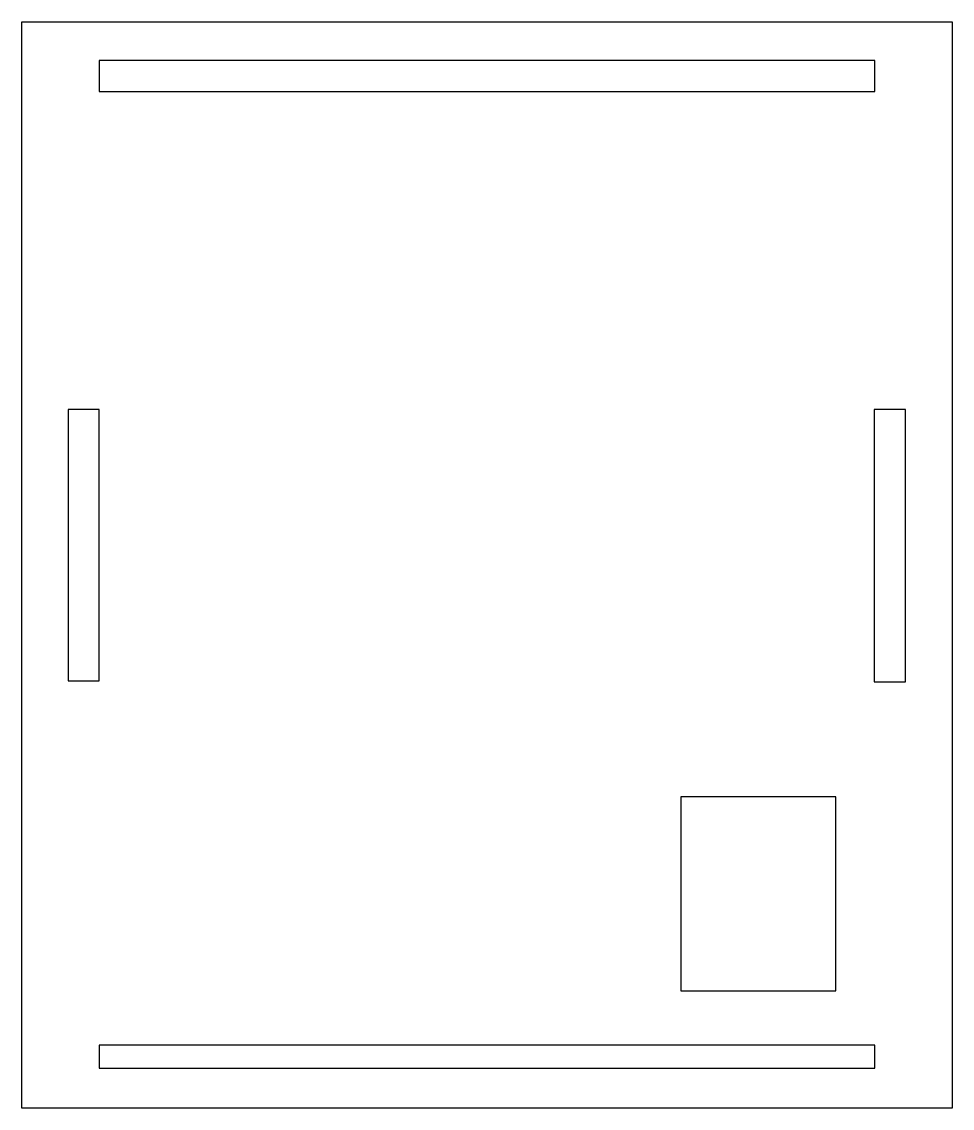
# Model space of a CAD drawing. Header units: millimetres. Extents: x -30 to 90, y -135 to 5.
import ezdxf

# ---------------------------------------------------------------- set-up
doc = ezdxf.new("R2010")
doc.units = ezdxf.units.MM
doc.layers.get('0').update_dxf_attribs({"linetype": 'CONTINUOUS'})

msp = doc.modelspace()

# ---------------------------------------------------------------- linework, layer by layer
for points in [[(-30, 5), (90, 5), (90, -135.15), (-30, -135.15)], [(80, 0.02), (-20, 0.02), (-20, -3.98), (80, -3.98)], [(-24, -80), (-20, -80), (-20, -45), (-24, -45)], [(83.95, -45), (79.95, -45), (79.95, -80.13), (83.95, -80.13)], [(55, -120), (75, -120), (75, -95), (55, -95)], [(-20, -130), (80, -130), (80, -127), (-20, -127)]]:
    msp.add_lwpolyline(points, close=True)

doc.saveas('drawing.dxf')
